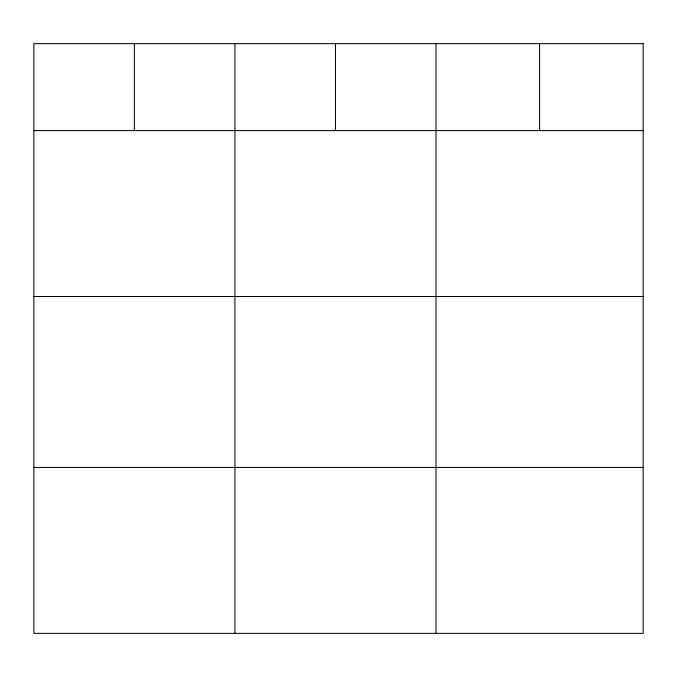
<?xml version="1.0" encoding="UTF-8"?>
<svg xmlns="http://www.w3.org/2000/svg" width="677" height="677" viewBox="0 0 677 677"><rect width="100%" height="100%" fill="white"/><g stroke="black" fill="none" stroke-linecap="round" stroke-linejoin="round"><path stroke-width="1.02" d="M33.85 130.593L643.15 130.593M33.85 296.509L643.15 296.509M33.85 467.443L643.15 467.443M539.569 43.641L539.569 130.593M435.988 43.641L435.988 633.359M335.453 43.641L335.453 130.593M234.919 43.641L234.919 633.359M134.385 43.641L134.385 130.593M643.15 43.641L33.85 43.641L33.85 633.359L643.15 633.359L643.15 43.641"/></g></svg>
